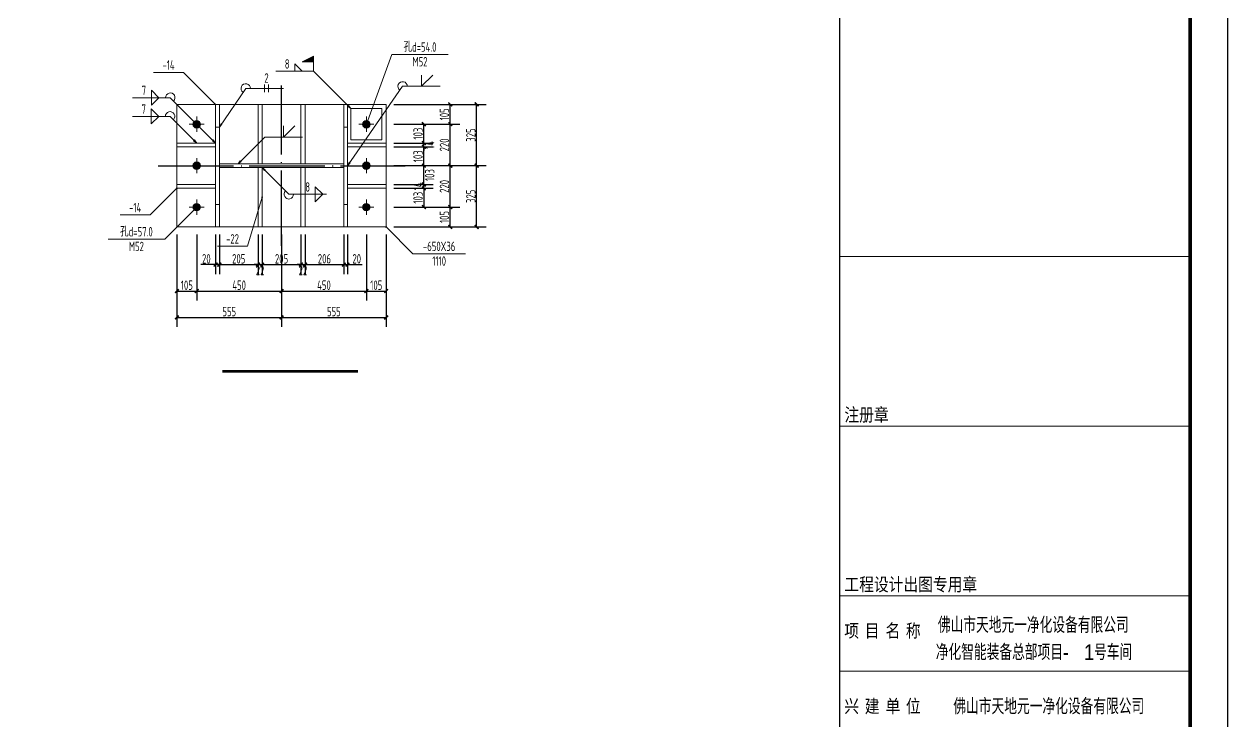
# Model space of a CAD drawing. Extents: x 95752 to 843522, y -411933 to 75567.
# Drawn here: x 233751 to 265683, y 8151 to 26629 of the extents above; entities that cross this region are included whole.
import ezdxf
from ezdxf.enums import TextEntityAlignment as Align

# ---------------------------------------------------------------- set-up
doc = ezdxf.new("R2010")
doc.units = 0
doc.header["$LTSCALE"] = 1000
doc.header["$MEASUREMENT"] = 0
doc.linetypes.add('DOTE', pattern=[2.42, 2, -0.2, 0.02, -0.2])
for name, color, linetype, lineweight in [('10', 7, 'Continuous', 18), ('14', 2, 'Continuous', 20), ('20', 2, 'Continuous', 20), ('尺寸标注', 9, 'Continuous', 18), ('焊缝标注', 9, 'Continuous', 18), ('螺栓孔标注', 9, 'Continuous', 18), ('钢板标注', 9, 'Continuous', 18)]:
    doc.layers.add(name, color=color, linetype=linetype, lineweight=lineweight)
for name, color, linetype in [('13', 4, 'Continuous'), ('_0', 7, 'Continuous'), ('DIM_SYMB', 3, 'Continuous'), ('DOTE', 1, 'Continuous'), ('PUB_TITLE', 4, 'Continuous')]:
    doc.layers.add(name, color=color, linetype=linetype)
doc.styles.add('_HZTXT', font='gs_txt.shx', dxfattribs={"width": 0.8, "bigfont": 'hzdx.shx'})
doc.styles.add('FromPkpm', font='Pkpmeng', dxfattribs={"width": 0.7, "bigfont": 'Pkpmchn'})
doc.styles.add('宋体', font='SimSun.ttf')
doc.dimstyles.new('Pkpm_1.00', dxfattribs={"dimtxt": 250, "dimasz": 100, "dimexe": 250, "dimexo": 0.0625, "dimgap": 30, "dimtad": 1, "dimdec": 0, "dimrnd": 5, "dimzin": 0, "dimdsep": 46, "dimtxsty": 'FromPkpm', "dimblk1": 'ARCHTICK', "dimblk2": 'ARCHTICK', "dimsah": 1, "dimcen": 0.09, "dimadec": 0, "dimazin": 0, "dimtfac": 1, "dimtdec": 0, "dimtix": 1, "dimtmove": 2, "dimatfit": 1, "dimfxl": 1, "dimtolj": 1, "dimtzin": 0, "dimarcsym": 0})

# ---------------------------------------------------------------- blocks, each defined once
blk = doc.blocks.new('弘吉车间2')
at = {"layer": '14'}
for p, q in [((-9300, 29320), (-9300, 0)), ((-9300, 29320), (0, 29320)), ((-9300, 24820), (0, 24820)), ((-9300, 20320), (0, 20320)), ((-9300, 18320), (0, 18320))]:
    blk.add_line(p, q, dxfattribs=at)
blk.add_lwpolyline([(-9300, 0), (0, 0), (0, 29320), (-9300, 29320)], close=True, dxfattribs=at)
at = {"layer": '13', "color": 7, "style": '_HZTXT', "width": 0.85}
for s, height, p in [('佛山市天地元一净化设备有限公司', 417.91, (-6694, 19336)), ('净化智能装备总部项目-', 417.91, (-6750, 18616)), ('1号车间', 417.9, (-2815, 18616)), ('佛山市天地元一净化设备有限公司', 417.91, (-6282, 17179))]:
    blk.add_text(s, height=height, dxfattribs=at).set_placement(p)
at = {"layer": '14', "style": '宋体', "width": 0.82}
for s, p in [('注册章', (-9173, 24949)), ('工程设计出图专用章', (-9173, 20449)), ('项', (-9176, 19220)), ('目', (-8632, 19220)), ('名', (-8081, 19220)), ('称', (-7542, 19220)), ('兴', (-9176, 17220)), ('建', (-8632, 17220)), ('单', (-8081, 17220)), ('位', (-7542, 17220))]:
    blk.add_text(s, height=350, dxfattribs=at).set_placement(p)
blk = doc.blocks.new('_ArchTick')
at = {"color": 0, "linetype": 'ByBlock', "const_width": 0.4}
blk.add_lwpolyline([(-0.5, -0.5), (0.5, 0.5)], dxfattribs=at)
blk = doc.blocks.new('*D318')
at = {"layer": 'Defpoints', "color": 0, "linetype": 'Continuous', "transparency": 16777216}
for p in [(238831, 21250), (238931, 21250), (238931, 20250)]:
    blk.add_point(p, dxfattribs=at)
at = {"layer": '尺寸标注', "color": 0, "linetype": 'Continuous', "lineweight": -2, "transparency": 16777216}
for p, q in [((238831, 21050), (238831, 20000)), ((238931, 21050), (238931, 20000)), ((238831, 20250), (238442, 20250)), ((238931, 20250), (238831, 20250))]:
    blk.add_line(p, q, dxfattribs=at)
at = {"layer": '尺寸标注', "color": 0, "linetype": 'Continuous', "lineweight": -2, "transparency": 16777216, "xscale": 100, "yscale": 100, "zscale": 100, "rotation": 180}
blk.add_blockref('_ArchTick', (238831, 20250), dxfattribs=at)
at = {"layer": '尺寸标注', "color": 0, "linetype": 'Continuous', "lineweight": -2, "transparency": 16777216, "xscale": 100, "yscale": 100, "zscale": 100}
blk.add_blockref('_ArchTick', (238931, 20250), dxfattribs=at)
at = {"layer": '尺寸标注', "color": 0, "linetype": 'Continuous', "lineweight": 18, "transparency": 16777216, "insert": (238586, 20405), "char_height": 250, "attachment_point": 5, "style": 'FromPkpm'}
blk.add_mtext('\\A1;20', dxfattribs=at)
blk = doc.blocks.new('*D319')
at = {"layer": 'Defpoints', "color": 0, "linetype": 'Continuous', "transparency": 16777216}
for p in [(238931, 21250), (239957, 21250), (239957, 20250)]:
    blk.add_point(p, dxfattribs=at)
at = {"layer": '尺寸标注', "color": 0, "linetype": 'Continuous', "lineweight": -2, "transparency": 16777216}
for p, q in [((238931, 21050), (238931, 20000)), ((239957, 21050), (239957, 20000)), ((238931, 20250), (239957, 20250))]:
    blk.add_line(p, q, dxfattribs=at)
at = {"layer": '尺寸标注', "color": 0, "linetype": 'Continuous', "lineweight": -2, "transparency": 16777216, "xscale": 100, "yscale": 100, "zscale": 100, "rotation": 180}
blk.add_blockref('_ArchTick', (238931, 20250), dxfattribs=at)
at = {"layer": '尺寸标注', "color": 0, "linetype": 'Continuous', "lineweight": -2, "transparency": 16777216, "xscale": 100, "yscale": 100, "zscale": 100}
blk.add_blockref('_ArchTick', (239957, 20250), dxfattribs=at)
at = {"layer": '尺寸标注', "color": 0, "linetype": 'Continuous', "lineweight": 18, "transparency": 16777216, "insert": (239444, 20405), "char_height": 250, "attachment_point": 5, "style": 'FromPkpm'}
blk.add_mtext('\\A1;205', dxfattribs=at)
blk = doc.blocks.new('*D320')
at = {"layer": 'Defpoints', "color": 0, "linetype": 'Continuous', "transparency": 16777216}
for p in [(239957, 21250), (240067, 21250), (240067, 20250)]:
    blk.add_point(p, dxfattribs=at)
at = {"layer": '尺寸标注', "color": 0, "linetype": 'Continuous', "lineweight": -2, "transparency": 16777216}
for p, q in [((239957, 21050), (239957, 20000)), ((240067, 21050), (240067, 20000)), ((239957, 20250), (239857, 20250)), ((239957, 20250), (240067, 20250)), ((240067, 20250), (240167, 20250))]:
    blk.add_line(p, q, dxfattribs=at)
at = {"layer": '尺寸标注', "color": 0, "linetype": 'Continuous', "lineweight": -2, "transparency": 16777216, "xscale": 100, "yscale": 100, "zscale": 100}
blk.add_blockref('_ArchTick', (239957, 20250), dxfattribs=at)
at = {"layer": '尺寸标注', "color": 0, "linetype": 'Continuous', "lineweight": -2, "transparency": 16777216, "xscale": 100, "yscale": 100, "zscale": 100, "rotation": 180}
blk.add_blockref('_ArchTick', (240067, 20250), dxfattribs=at)
at = {"layer": '尺寸标注', "color": 0, "linetype": 'Continuous', "lineweight": 18, "transparency": 16777216, "insert": (240012, 20095), "char_height": 250, "attachment_point": 5, "style": 'FromPkpm'}
blk.add_mtext('\\A1;22', dxfattribs=at)
blk = doc.blocks.new('*D321')
at = {"layer": 'Defpoints', "color": 0, "linetype": 'Continuous', "transparency": 16777216}
for p in [(240067, 21250), (241094, 21250), (241094, 20250)]:
    blk.add_point(p, dxfattribs=at)
at = {"layer": '尺寸标注', "color": 0, "linetype": 'Continuous', "lineweight": -2, "transparency": 16777216}
for p, q in [((240067, 21050), (240067, 20000)), ((241094, 21050), (241094, 20000)), ((240067, 20250), (241094, 20250))]:
    blk.add_line(p, q, dxfattribs=at)
at = {"layer": '尺寸标注', "color": 0, "linetype": 'Continuous', "lineweight": -2, "transparency": 16777216, "xscale": 100, "yscale": 100, "zscale": 100, "rotation": 180}
blk.add_blockref('_ArchTick', (240067, 20250), dxfattribs=at)
at = {"layer": '尺寸标注', "color": 0, "linetype": 'Continuous', "lineweight": -2, "transparency": 16777216, "xscale": 100, "yscale": 100, "zscale": 100}
blk.add_blockref('_ArchTick', (241094, 20250), dxfattribs=at)
at = {"layer": '尺寸标注', "color": 0, "linetype": 'Continuous', "lineweight": 18, "transparency": 16777216, "insert": (240581, 20405), "char_height": 250, "attachment_point": 5, "style": 'FromPkpm'}
blk.add_mtext('\\A1;205', dxfattribs=at)
blk = doc.blocks.new('*D322')
at = {"layer": 'Defpoints', "color": 0, "linetype": 'Continuous', "transparency": 16777216}
for p in [(241094, 21250), (241204, 21250), (241204, 20250)]:
    blk.add_point(p, dxfattribs=at)
at = {"layer": '尺寸标注', "color": 0, "linetype": 'Continuous', "lineweight": -2, "transparency": 16777216}
for p, q in [((241094, 21050), (241094, 20000)), ((241204, 21050), (241204, 20000)), ((241094, 20250), (240994, 20250)), ((241094, 20250), (241204, 20250)), ((241204, 20250), (241304, 20250))]:
    blk.add_line(p, q, dxfattribs=at)
at = {"layer": '尺寸标注', "color": 0, "linetype": 'Continuous', "lineweight": -2, "transparency": 16777216, "xscale": 100, "yscale": 100, "zscale": 100}
blk.add_blockref('_ArchTick', (241094, 20250), dxfattribs=at)
at = {"layer": '尺寸标注', "color": 0, "linetype": 'Continuous', "lineweight": -2, "transparency": 16777216, "xscale": 100, "yscale": 100, "zscale": 100, "rotation": 180}
blk.add_blockref('_ArchTick', (241204, 20250), dxfattribs=at)
at = {"layer": '尺寸标注', "color": 0, "linetype": 'Continuous', "lineweight": 18, "transparency": 16777216, "insert": (241149, 20095), "char_height": 250, "attachment_point": 5, "style": 'FromPkpm'}
blk.add_mtext('\\A1;22', dxfattribs=at)
blk = doc.blocks.new('*D323')
at = {"layer": 'Defpoints', "color": 0, "linetype": 'Continuous', "transparency": 16777216}
for p in [(241204, 21250), (242231, 21250), (242231, 20250)]:
    blk.add_point(p, dxfattribs=at)
at = {"layer": '尺寸标注', "color": 0, "linetype": 'Continuous', "lineweight": -2, "transparency": 16777216}
for p, q in [((241204, 21050), (241204, 20000)), ((242231, 21050), (242231, 20000)), ((241204, 20250), (242231, 20250))]:
    blk.add_line(p, q, dxfattribs=at)
at = {"layer": '尺寸标注', "color": 0, "linetype": 'Continuous', "lineweight": -2, "transparency": 16777216, "xscale": 100, "yscale": 100, "zscale": 100, "rotation": 180}
blk.add_blockref('_ArchTick', (241204, 20250), dxfattribs=at)
at = {"layer": '尺寸标注', "color": 0, "linetype": 'Continuous', "lineweight": -2, "transparency": 16777216, "xscale": 100, "yscale": 100, "zscale": 100}
blk.add_blockref('_ArchTick', (242231, 20250), dxfattribs=at)
at = {"layer": '尺寸标注', "color": 0, "linetype": 'Continuous', "lineweight": 18, "transparency": 16777216, "insert": (241717, 20405), "char_height": 250, "attachment_point": 5, "style": 'FromPkpm'}
blk.add_mtext('\\A1;206', dxfattribs=at)
blk = doc.blocks.new('*D324')
at = {"layer": 'Defpoints', "color": 0, "linetype": 'Continuous', "transparency": 16777216}
for p in [(242231, 21250), (242331, 21250), (242331, 20250)]:
    blk.add_point(p, dxfattribs=at)
at = {"layer": '尺寸标注', "color": 0, "linetype": 'Continuous', "lineweight": -2, "transparency": 16777216}
for p, q in [((242231, 21050), (242231, 20000)), ((242331, 21050), (242331, 20000)), ((242231, 20250), (242331, 20250)), ((242331, 20250), (242720, 20250))]:
    blk.add_line(p, q, dxfattribs=at)
at = {"layer": '尺寸标注', "color": 0, "linetype": 'Continuous', "lineweight": -2, "transparency": 16777216, "xscale": 100, "yscale": 100, "zscale": 100, "rotation": 180}
blk.add_blockref('_ArchTick', (242231, 20250), dxfattribs=at)
at = {"layer": '尺寸标注', "color": 0, "linetype": 'Continuous', "lineweight": -2, "transparency": 16777216, "xscale": 100, "yscale": 100, "zscale": 100}
blk.add_blockref('_ArchTick', (242331, 20250), dxfattribs=at)
at = {"layer": '尺寸标注', "color": 0, "linetype": 'Continuous', "lineweight": 18, "transparency": 16777216, "insert": (242575, 20405), "char_height": 250, "attachment_point": 5, "style": 'FromPkpm'}
blk.add_mtext('\\A1;20', dxfattribs=at)
blk = doc.blocks.new('*D325')
at = {"layer": 'Defpoints', "color": 0, "linetype": 'Continuous', "transparency": 16777216}
for p in [(237806, 21250), (238331, 21250), (238331, 19550)]:
    blk.add_point(p, dxfattribs=at)
at = {"layer": '尺寸标注', "color": 0, "linetype": 'Continuous', "lineweight": -2, "transparency": 16777216}
for p, q in [((237806, 21050), (237806, 19300)), ((238331, 21050), (238331, 19300)), ((237806, 19550), (238331, 19550))]:
    blk.add_line(p, q, dxfattribs=at)
at = {"layer": '尺寸标注', "color": 0, "linetype": 'Continuous', "lineweight": -2, "transparency": 16777216, "xscale": 100, "yscale": 100, "zscale": 100, "rotation": 180}
blk.add_blockref('_ArchTick', (237806, 19550), dxfattribs=at)
at = {"layer": '尺寸标注', "color": 0, "linetype": 'Continuous', "lineweight": -2, "transparency": 16777216, "xscale": 100, "yscale": 100, "zscale": 100}
blk.add_blockref('_ArchTick', (238331, 19550), dxfattribs=at)
at = {"layer": '尺寸标注', "color": 0, "linetype": 'Continuous', "lineweight": 18, "transparency": 16777216, "insert": (238068, 19705), "char_height": 250, "attachment_point": 5, "style": 'FromPkpm'}
blk.add_mtext('\\A1;105', dxfattribs=at)
blk = doc.blocks.new('*D326')
at = {"layer": 'Defpoints', "color": 0, "linetype": 'Continuous', "transparency": 16777216}
for p in [(238331, 21250), (240581, 21250), (240581, 19550)]:
    blk.add_point(p, dxfattribs=at)
at = {"layer": '尺寸标注', "color": 0, "linetype": 'Continuous', "lineweight": -2, "transparency": 16777216}
for p, q in [((238331, 21050), (238331, 19300)), ((240581, 21050), (240581, 19300)), ((238331, 19550), (240581, 19550))]:
    blk.add_line(p, q, dxfattribs=at)
at = {"layer": '尺寸标注', "color": 0, "linetype": 'Continuous', "lineweight": -2, "transparency": 16777216, "xscale": 100, "yscale": 100, "zscale": 100, "rotation": 180}
blk.add_blockref('_ArchTick', (238331, 19550), dxfattribs=at)
at = {"layer": '尺寸标注', "color": 0, "linetype": 'Continuous', "lineweight": -2, "transparency": 16777216, "xscale": 100, "yscale": 100, "zscale": 100}
blk.add_blockref('_ArchTick', (240581, 19550), dxfattribs=at)
at = {"layer": '尺寸标注', "color": 0, "linetype": 'Continuous', "lineweight": 18, "transparency": 16777216, "insert": (239456, 19705), "char_height": 250, "attachment_point": 5, "style": 'FromPkpm'}
blk.add_mtext('\\A1;450', dxfattribs=at)
blk = doc.blocks.new('*D327')
at = {"layer": 'Defpoints', "color": 0, "linetype": 'Continuous', "transparency": 16777216}
for p in [(240581, 21250), (242831, 21250), (242831, 19550)]:
    blk.add_point(p, dxfattribs=at)
at = {"layer": '尺寸标注', "color": 0, "linetype": 'Continuous', "lineweight": -2, "transparency": 16777216}
for p, q in [((240581, 21050), (240581, 19300)), ((242831, 21050), (242831, 19300)), ((240581, 19550), (242831, 19550))]:
    blk.add_line(p, q, dxfattribs=at)
at = {"layer": '尺寸标注', "color": 0, "linetype": 'Continuous', "lineweight": -2, "transparency": 16777216, "xscale": 100, "yscale": 100, "zscale": 100, "rotation": 180}
blk.add_blockref('_ArchTick', (240581, 19550), dxfattribs=at)
at = {"layer": '尺寸标注', "color": 0, "linetype": 'Continuous', "lineweight": -2, "transparency": 16777216, "xscale": 100, "yscale": 100, "zscale": 100}
blk.add_blockref('_ArchTick', (242831, 19550), dxfattribs=at)
at = {"layer": '尺寸标注', "color": 0, "linetype": 'Continuous', "lineweight": 18, "transparency": 16777216, "insert": (241706, 19705), "char_height": 250, "attachment_point": 5, "style": 'FromPkpm'}
blk.add_mtext('\\A1;450', dxfattribs=at)
blk = doc.blocks.new('*D328')
at = {"layer": 'Defpoints', "color": 0, "linetype": 'Continuous', "transparency": 16777216}
for p in [(242831, 21250), (243356, 21250), (243356, 19550)]:
    blk.add_point(p, dxfattribs=at)
at = {"layer": '尺寸标注', "color": 0, "linetype": 'Continuous', "lineweight": -2, "transparency": 16777216}
for p, q in [((242831, 21050), (242831, 19300)), ((243356, 21050), (243356, 19300)), ((242831, 19550), (243356, 19550))]:
    blk.add_line(p, q, dxfattribs=at)
at = {"layer": '尺寸标注', "color": 0, "linetype": 'Continuous', "lineweight": -2, "transparency": 16777216, "xscale": 100, "yscale": 100, "zscale": 100, "rotation": 180}
blk.add_blockref('_ArchTick', (242831, 19550), dxfattribs=at)
at = {"layer": '尺寸标注', "color": 0, "linetype": 'Continuous', "lineweight": -2, "transparency": 16777216, "xscale": 100, "yscale": 100, "zscale": 100}
blk.add_blockref('_ArchTick', (243356, 19550), dxfattribs=at)
at = {"layer": '尺寸标注', "color": 0, "linetype": 'Continuous', "lineweight": 18, "transparency": 16777216, "insert": (243093, 19705), "char_height": 250, "attachment_point": 5, "style": 'FromPkpm'}
blk.add_mtext('\\A1;105', dxfattribs=at)
blk = doc.blocks.new('*D329')
at = {"layer": 'Defpoints', "color": 0, "linetype": 'Continuous', "transparency": 16777216}
for p in [(237806, 21250), (240581, 21250), (240581, 18850)]:
    blk.add_point(p, dxfattribs=at)
at = {"layer": '尺寸标注', "color": 0, "linetype": 'Continuous', "lineweight": -2, "transparency": 16777216}
for p, q in [((237806, 21050), (237806, 18600)), ((240581, 21050), (240581, 18600)), ((237806, 18850), (240581, 18850))]:
    blk.add_line(p, q, dxfattribs=at)
at = {"layer": '尺寸标注', "color": 0, "linetype": 'Continuous', "lineweight": -2, "transparency": 16777216, "xscale": 100, "yscale": 100, "zscale": 100, "rotation": 180}
blk.add_blockref('_ArchTick', (237806, 18850), dxfattribs=at)
at = {"layer": '尺寸标注', "color": 0, "linetype": 'Continuous', "lineweight": -2, "transparency": 16777216, "xscale": 100, "yscale": 100, "zscale": 100}
blk.add_blockref('_ArchTick', (240581, 18850), dxfattribs=at)
at = {"layer": '尺寸标注', "color": 0, "linetype": 'Continuous', "lineweight": 18, "transparency": 16777216, "insert": (239193, 19005), "char_height": 250, "attachment_point": 5, "style": 'FromPkpm'}
blk.add_mtext('\\A1;555', dxfattribs=at)
blk = doc.blocks.new('*D330')
at = {"layer": 'Defpoints', "color": 0, "linetype": 'Continuous', "transparency": 16777216}
for p in [(240581, 21250), (243356, 21250), (243356, 18850)]:
    blk.add_point(p, dxfattribs=at)
at = {"layer": '尺寸标注', "color": 0, "linetype": 'Continuous', "lineweight": -2, "transparency": 16777216}
for p, q in [((240581, 21050), (240581, 18600)), ((243356, 21050), (243356, 18600)), ((240581, 18850), (243356, 18850))]:
    blk.add_line(p, q, dxfattribs=at)
at = {"layer": '尺寸标注', "color": 0, "linetype": 'Continuous', "lineweight": -2, "transparency": 16777216, "xscale": 100, "yscale": 100, "zscale": 100, "rotation": 180}
blk.add_blockref('_ArchTick', (240581, 18850), dxfattribs=at)
at = {"layer": '尺寸标注', "color": 0, "linetype": 'Continuous', "lineweight": -2, "transparency": 16777216, "xscale": 100, "yscale": 100, "zscale": 100}
blk.add_blockref('_ArchTick', (243356, 18850), dxfattribs=at)
at = {"layer": '尺寸标注', "color": 0, "linetype": 'Continuous', "lineweight": 18, "transparency": 16777216, "insert": (241968, 19005), "char_height": 250, "attachment_point": 5, "style": 'FromPkpm'}
blk.add_mtext('\\A1;555', dxfattribs=at)
blk = doc.blocks.new('*D331')
at = {"layer": 'Defpoints', "color": 0, "linetype": 'Continuous', "transparency": 16777216}
for p in [(243356, 22275), (244356, 22275), (243356, 21775)]:
    blk.add_point(p, dxfattribs=at)
at = {"layer": '尺寸标注', "color": 0, "linetype": 'Continuous', "lineweight": -2, "transparency": 16777216}
for p, q in [((243556, 22275), (244606, 22275)), ((244356, 22275), (244356, 21775)), ((243556, 21775), (244606, 21775))]:
    blk.add_line(p, q, dxfattribs=at)
at = {"layer": '尺寸标注', "color": 0, "linetype": 'Continuous', "lineweight": -2, "transparency": 16777216, "xscale": 100, "yscale": 100, "zscale": 100}
for p, rotation in [((244356, 22275), 90), ((244356, 21775), 270)]:
    blk.add_blockref('_ArchTick', p, dxfattribs=dict(at, rotation=rotation))
at = {"layer": '尺寸标注', "color": 0, "linetype": 'Continuous', "lineweight": 18, "transparency": 16777216, "insert": (244201, 22025), "char_height": 250, "attachment_point": 5, "rotation": 90, "style": 'FromPkpm'}
blk.add_mtext('\\A1;103', dxfattribs=at)
blk = doc.blocks.new('*D332')
at = {"layer": 'Defpoints', "color": 0, "linetype": 'Continuous', "transparency": 16777216}
for p in [(243356, 22375), (244356, 22375), (243356, 22275)]:
    blk.add_point(p, dxfattribs=at)
at = {"layer": '尺寸标注', "color": 0, "linetype": 'Continuous', "lineweight": -2, "transparency": 16777216}
for p, q in [((243556, 22375), (244606, 22375)), ((244356, 22375), (244356, 22475)), ((244356, 22275), (244356, 22375)), ((243556, 22275), (244606, 22275)), ((244356, 22275), (244356, 22175))]:
    blk.add_line(p, q, dxfattribs=at)
at = {"layer": '尺寸标注', "color": 0, "linetype": 'Continuous', "lineweight": -2, "transparency": 16777216, "xscale": 100, "yscale": 100, "zscale": 100}
for p, rotation in [((244356, 22375), 270), ((244356, 22275), 90)]:
    blk.add_blockref('_ArchTick', p, dxfattribs=dict(at, rotation=rotation))
at = {"layer": '尺寸标注', "color": 0, "linetype": 'Continuous', "lineweight": 18, "transparency": 16777216, "insert": (244201, 22325), "char_height": 250, "attachment_point": 5, "rotation": 90, "style": 'FromPkpm'}
blk.add_mtext('\\A1;14', dxfattribs=at)
blk = doc.blocks.new('*D333')
at = {"layer": 'Defpoints', "color": 0, "linetype": 'Continuous', "transparency": 16777216}
for p in [(243356, 22875), (244356, 22875), (243356, 22375)]:
    blk.add_point(p, dxfattribs=at)
at = {"layer": '尺寸标注', "color": 0, "linetype": 'Continuous', "lineweight": -2, "transparency": 16777216}
for p, q in [((243556, 22875), (244606, 22875)), ((244356, 22375), (244356, 22875)), ((243556, 22375), (244606, 22375))]:
    blk.add_line(p, q, dxfattribs=at)
at = {"layer": '尺寸标注', "color": 0, "linetype": 'Continuous', "lineweight": -2, "transparency": 16777216, "xscale": 100, "yscale": 100, "zscale": 100}
for p, rotation in [((244356, 22875), 90), ((244356, 22375), 270)]:
    blk.add_blockref('_ArchTick', p, dxfattribs=dict(at, rotation=rotation))
at = {"layer": '尺寸标注', "color": 0, "linetype": 'Continuous', "lineweight": 18, "transparency": 16777216, "insert": (244511, 22625), "char_height": 250, "attachment_point": 5, "rotation": 90, "style": 'FromPkpm'}
blk.add_mtext('\\A1;103', dxfattribs=at)
blk = doc.blocks.new('*D334')
at = {"layer": 'Defpoints', "color": 0, "linetype": 'Continuous', "transparency": 16777216}
for p in [(243356, 23375), (244356, 23375), (243356, 22875)]:
    blk.add_point(p, dxfattribs=at)
at = {"layer": '尺寸标注', "color": 0, "linetype": 'Continuous', "lineweight": -2, "transparency": 16777216}
for p, q in [((243556, 23375), (244606, 23375)), ((244356, 22875), (244356, 23375)), ((243556, 22875), (244606, 22875))]:
    blk.add_line(p, q, dxfattribs=at)
at = {"layer": '尺寸标注', "color": 0, "linetype": 'Continuous', "lineweight": -2, "transparency": 16777216, "xscale": 100, "yscale": 100, "zscale": 100}
for p, rotation in [((244356, 23375), 90), ((244356, 22875), 270)]:
    blk.add_blockref('_ArchTick', p, dxfattribs=dict(at, rotation=rotation))
at = {"layer": '尺寸标注', "color": 0, "linetype": 'Continuous', "lineweight": 18, "transparency": 16777216, "insert": (244201, 23125), "char_height": 250, "attachment_point": 5, "rotation": 90, "style": 'FromPkpm'}
blk.add_mtext('\\A1;103', dxfattribs=at)
blk = doc.blocks.new('*D335')
at = {"layer": 'Defpoints', "color": 0, "linetype": 'Continuous', "transparency": 16777216}
for p in [(243356, 23475), (243356, 23375), (244356, 23475)]:
    blk.add_point(p, dxfattribs=at)
at = {"layer": '尺寸标注', "color": 0, "linetype": 'Continuous', "lineweight": -2, "transparency": 16777216}
for p, q in [((243556, 23475), (244606, 23475)), ((243556, 23375), (244606, 23375)), ((244356, 23475), (244356, 23575)), ((244356, 23375), (244356, 23475)), ((244356, 23375), (244356, 23275))]:
    blk.add_line(p, q, dxfattribs=at)
at = {"layer": '尺寸标注', "color": 0, "linetype": 'Continuous', "lineweight": -2, "transparency": 16777216, "xscale": 100, "yscale": 100, "zscale": 100}
for p, rotation in [((244356, 23475), 270), ((244356, 23375), 90)]:
    blk.add_blockref('_ArchTick', p, dxfattribs=dict(at, rotation=rotation))
at = {"layer": '尺寸标注', "color": 0, "linetype": 'Continuous', "lineweight": 18, "transparency": 16777216, "insert": (244511, 23425), "char_height": 250, "attachment_point": 5, "rotation": 90, "style": 'FromPkpm'}
blk.add_mtext('\\A1;14', dxfattribs=at)
blk = doc.blocks.new('*D336')
at = {"layer": 'Defpoints', "color": 0, "linetype": 'Continuous', "transparency": 16777216}
for p in [(243356, 23975), (244356, 23975), (243356, 23475)]:
    blk.add_point(p, dxfattribs=at)
at = {"layer": '尺寸标注', "color": 0, "linetype": 'Continuous', "lineweight": -2, "transparency": 16777216}
for p, q in [((243556, 23975), (244606, 23975)), ((244356, 23475), (244356, 23975)), ((243556, 23475), (244606, 23475))]:
    blk.add_line(p, q, dxfattribs=at)
at = {"layer": '尺寸标注', "color": 0, "linetype": 'Continuous', "lineweight": -2, "transparency": 16777216, "xscale": 100, "yscale": 100, "zscale": 100}
for p, rotation in [((244356, 23975), 90), ((244356, 23475), 270)]:
    blk.add_blockref('_ArchTick', p, dxfattribs=dict(at, rotation=rotation))
at = {"layer": '尺寸标注', "color": 0, "linetype": 'Continuous', "lineweight": 18, "transparency": 16777216, "insert": (244201, 23725), "char_height": 250, "attachment_point": 5, "rotation": 90, "style": 'FromPkpm'}
blk.add_mtext('\\A1;103', dxfattribs=at)
blk = doc.blocks.new('*D337')
at = {"layer": 'Defpoints', "color": 0, "linetype": 'Continuous', "transparency": 16777216}
for p in [(243356, 21775), (245056, 21775), (243356, 21250)]:
    blk.add_point(p, dxfattribs=at)
at = {"layer": '尺寸标注', "color": 0, "linetype": 'Continuous', "lineweight": -2, "transparency": 16777216}
for p, q in [((243556, 21775), (245306, 21775)), ((245056, 21250), (245056, 21775)), ((243556, 21250), (245306, 21250))]:
    blk.add_line(p, q, dxfattribs=at)
at = {"layer": '尺寸标注', "color": 0, "linetype": 'Continuous', "lineweight": -2, "transparency": 16777216, "xscale": 100, "yscale": 100, "zscale": 100}
for p, rotation in [((245056, 21775), 90), ((245056, 21250), 270)]:
    blk.add_blockref('_ArchTick', p, dxfattribs=dict(at, rotation=rotation))
at = {"layer": '尺寸标注', "color": 0, "linetype": 'Continuous', "lineweight": 18, "transparency": 16777216, "insert": (244901, 21512), "char_height": 250, "attachment_point": 5, "rotation": 90, "style": 'FromPkpm'}
blk.add_mtext('\\A1;105', dxfattribs=at)
blk = doc.blocks.new('*D338')
at = {"layer": 'Defpoints', "color": 0, "linetype": 'Continuous', "transparency": 16777216}
for p in [(243356, 22875), (245056, 22875), (243356, 21775)]:
    blk.add_point(p, dxfattribs=at)
at = {"layer": '尺寸标注', "color": 0, "linetype": 'Continuous', "lineweight": -2, "transparency": 16777216}
for p, q in [((243556, 22875), (245306, 22875)), ((245056, 21775), (245056, 22875)), ((243556, 21775), (245306, 21775))]:
    blk.add_line(p, q, dxfattribs=at)
at = {"layer": '尺寸标注', "color": 0, "linetype": 'Continuous', "lineweight": -2, "transparency": 16777216, "xscale": 100, "yscale": 100, "zscale": 100}
for p, rotation in [((245056, 22875), 90), ((245056, 21775), 270)]:
    blk.add_blockref('_ArchTick', p, dxfattribs=dict(at, rotation=rotation))
at = {"layer": '尺寸标注', "color": 0, "linetype": 'Continuous', "lineweight": 18, "transparency": 16777216, "insert": (244901, 22325), "char_height": 250, "attachment_point": 5, "rotation": 90, "style": 'FromPkpm'}
blk.add_mtext('\\A1;220', dxfattribs=at)
blk = doc.blocks.new('*D339')
at = {"layer": 'Defpoints', "color": 0, "linetype": 'Continuous', "transparency": 16777216}
for p in [(243356, 23975), (245056, 23975), (243356, 22875)]:
    blk.add_point(p, dxfattribs=at)
at = {"layer": '尺寸标注', "color": 0, "linetype": 'Continuous', "lineweight": -2, "transparency": 16777216}
for p, q in [((243556, 23975), (245306, 23975)), ((245056, 22875), (245056, 23975)), ((243556, 22875), (245306, 22875))]:
    blk.add_line(p, q, dxfattribs=at)
at = {"layer": '尺寸标注', "color": 0, "linetype": 'Continuous', "lineweight": -2, "transparency": 16777216, "xscale": 100, "yscale": 100, "zscale": 100}
for p, rotation in [((245056, 23975), 90), ((245056, 22875), 270)]:
    blk.add_blockref('_ArchTick', p, dxfattribs=dict(at, rotation=rotation))
at = {"layer": '尺寸标注', "color": 0, "linetype": 'Continuous', "lineweight": 18, "transparency": 16777216, "insert": (244901, 23425), "char_height": 250, "attachment_point": 5, "rotation": 90, "style": 'FromPkpm'}
blk.add_mtext('\\A1;220', dxfattribs=at)
blk = doc.blocks.new('*D340')
at = {"layer": 'Defpoints', "color": 0, "linetype": 'Continuous', "transparency": 16777216}
for p in [(243356, 24500), (245056, 24500), (243356, 23975)]:
    blk.add_point(p, dxfattribs=at)
at = {"layer": '尺寸标注', "color": 0, "linetype": 'Continuous', "lineweight": -2, "transparency": 16777216}
for p, q in [((243556, 24500), (245306, 24500)), ((245056, 23975), (245056, 24500)), ((243556, 23975), (245306, 23975))]:
    blk.add_line(p, q, dxfattribs=at)
at = {"layer": '尺寸标注', "color": 0, "linetype": 'Continuous', "lineweight": -2, "transparency": 16777216, "xscale": 100, "yscale": 100, "zscale": 100}
for p, rotation in [((245056, 24500), 90), ((245056, 23975), 270)]:
    blk.add_blockref('_ArchTick', p, dxfattribs=dict(at, rotation=rotation))
at = {"layer": '尺寸标注', "color": 0, "linetype": 'Continuous', "lineweight": 18, "transparency": 16777216, "insert": (244901, 24237), "char_height": 250, "attachment_point": 5, "rotation": 90, "style": 'FromPkpm'}
blk.add_mtext('\\A1;105', dxfattribs=at)
blk = doc.blocks.new('*D341')
at = {"layer": 'Defpoints', "color": 0, "linetype": 'Continuous', "transparency": 16777216}
for p in [(243356, 22875), (245756, 22875), (243356, 21250)]:
    blk.add_point(p, dxfattribs=at)
at = {"layer": '尺寸标注', "color": 0, "linetype": 'Continuous', "lineweight": -2, "transparency": 16777216}
for p, q in [((243556, 22875), (246006, 22875)), ((245756, 21250), (245756, 22875)), ((243556, 21250), (246006, 21250))]:
    blk.add_line(p, q, dxfattribs=at)
at = {"layer": '尺寸标注', "color": 0, "linetype": 'Continuous', "lineweight": -2, "transparency": 16777216, "xscale": 100, "yscale": 100, "zscale": 100}
for p, rotation in [((245756, 22875), 90), ((245756, 21250), 270)]:
    blk.add_blockref('_ArchTick', p, dxfattribs=dict(at, rotation=rotation))
at = {"layer": '尺寸标注', "color": 0, "linetype": 'Continuous', "lineweight": 18, "transparency": 16777216, "insert": (245601, 22062), "char_height": 250, "attachment_point": 5, "rotation": 90, "style": 'FromPkpm'}
blk.add_mtext('\\A1;325', dxfattribs=at)
blk = doc.blocks.new('*D342')
at = {"layer": 'Defpoints', "color": 0, "linetype": 'Continuous', "transparency": 16777216}
for p in [(243356, 24500), (245756, 24500), (243356, 22875)]:
    blk.add_point(p, dxfattribs=at)
at = {"layer": '尺寸标注', "color": 0, "linetype": 'Continuous', "lineweight": -2, "transparency": 16777216}
for p, q in [((243556, 24500), (246006, 24500)), ((245756, 22875), (245756, 24500)), ((243556, 22875), (246006, 22875))]:
    blk.add_line(p, q, dxfattribs=at)
at = {"layer": '尺寸标注', "color": 0, "linetype": 'Continuous', "lineweight": -2, "transparency": 16777216, "xscale": 100, "yscale": 100, "zscale": 100}
for p, rotation in [((245756, 24500), 90), ((245756, 22875), 270)]:
    blk.add_blockref('_ArchTick', p, dxfattribs=dict(at, rotation=rotation))
at = {"layer": '尺寸标注', "color": 0, "linetype": 'Continuous', "lineweight": 18, "transparency": 16777216, "insert": (245601, 23687), "char_height": 250, "attachment_point": 5, "rotation": 90, "style": 'FromPkpm'}
blk.add_mtext('\\A1;325', dxfattribs=at)

msp = doc.modelspace()

# ---------------------------------------------------------------- hatches: boundary and pattern name
at = {"layer": '10'}
h = msp.add_hatch(color=1, dxfattribs=at)
edge = h.paths.add_edge_path()
edge.add_arc((238330.7, 23974.5), 100, 0, 360)
h = msp.add_hatch(color=1, dxfattribs=at)
edge = h.paths.add_edge_path()
edge.add_arc((242830.7, 23974.5), 100, 0, 360)
h = msp.add_hatch(color=1, dxfattribs=at)
edge = h.paths.add_edge_path()
edge.add_arc((238330.7, 22874.5), 100, 0, 360)
h = msp.add_hatch(color=1, dxfattribs=at)
edge = h.paths.add_edge_path()
edge.add_arc((242830.7, 22874.5), 100, 0, 360)
h = msp.add_hatch(color=1, dxfattribs=at)
edge = h.paths.add_edge_path()
edge.add_arc((238330.7, 21774.5), 100, 0, 360)
h = msp.add_hatch(color=1, dxfattribs=at)
edge = h.paths.add_edge_path()
edge.add_arc((242830.7, 21774.5), 100, 0, 360)
at = {"layer": '焊缝标注'}
for points in [[(241429.5, 25628.1), (241129.5, 25628.1), (241429.5, 25778.1)], [(242418.2, 24387), (242358.2, 24468.4), (242337, 24447.2)], [(238930.7, 23899.5), (238999.5, 23973.6), (238974.8, 23990.5)], [(238330.7, 23474.5), (238270.7, 23555.9), (238249.5, 23534.7)], [(238830.7, 23474.5), (238770.7, 23555.9), (238749.5, 23534.7)], [(239425.7, 22924.5), (239507.1, 22984.6), (239485.9, 23005.8)], [(240067.4, 22824.5), (240127.3, 22743), (240148.5, 22764.2)], [(242330.7, 22874.5), (242400.1, 22948.1), (242375.4, 22965.2)]]:
    msp.add_hatch(color=0, dxfattribs=at).paths.add_polyline_path(points)
at = {"layer": '螺栓孔标注'}
h = msp.add_hatch(color=0, dxfattribs=at)
edge = h.paths.add_edge_path()
edge.add_arc((242830.7, 23974.5), 10, 0, 360)
h = msp.add_hatch(color=0, dxfattribs=at)
edge = h.paths.add_edge_path()
edge.add_arc((238330.7, 21774.5), 10, 0, 360)
at = {"layer": '钢板标注'}
h = msp.add_hatch(color=0, dxfattribs=at)
edge = h.paths.add_edge_path()
edge.add_arc((238830.7, 24499.5), 10, 0, 360)
h = msp.add_hatch(color=0, dxfattribs=at)
edge = h.paths.add_edge_path()
edge.add_arc((237805.7, 22274.5), 10, 0, 360)
h = msp.add_hatch(color=0, dxfattribs=at)
edge = h.paths.add_edge_path()
edge.add_arc((240067.4, 22037), 10, 0, 360)
h = msp.add_hatch(color=0, dxfattribs=at)
edge = h.paths.add_edge_path()
edge.add_arc((243355.7, 21249.5), 10, 0, 360)

# ---------------------------------------------------------------- linework, layer by layer
at = {"color": 2}
msp.add_lwpolyline([(255382.8, -8853.3), (264682.8, -8853.3), (264682.8, 73246.7), (255382.8, 73246.7)], close=True, dxfattribs=at)
at = {"layer": '10', "ltscale": 100}
for p, q in [((238130.7, 23974.5), (238530.7, 23974.5)), ((238330.7, 23774.5), (238330.7, 24174.5)), ((242630.7, 23974.5), (243030.7, 23974.5)), ((242830.7, 23774.5), (242830.7, 24174.5)), ((238330.7, 22674.5), (238330.7, 23074.5)), ((242830.7, 22674.5), (242830.7, 23074.5)), ((238130.7, 22874.5), (238530.7, 22874.5)), ((242630.7, 22874.5), (243030.7, 22874.5)), ((238130.7, 21774.5), (238530.7, 21774.5)), ((238330.7, 21574.5), (238330.7, 21974.5)), ((242630.7, 21774.5), (243030.7, 21774.5)), ((242830.7, 21574.5), (242830.7, 21974.5))]:
    msp.add_line(p, q, dxfattribs=at)
at = {"layer": '10', "color": 3, "ltscale": 100}
for points in [[(238930.7, 23899.5), (238830.7, 23899.5)], [(238830.7, 23899.5), (238830.7, 21849.5)], [(238930.7, 21849.5), (238930.7, 23899.5)], [(242330.7, 23899.5), (242230.7, 23899.5)], [(242230.7, 23899.5), (242230.7, 21849.5)], [(242330.7, 21849.5), (242330.7, 23899.5)], [(238930.7, 22924.5), (242230.7, 22924.5)], [(238930.7, 22824.5), (242230.7, 22824.5)], [(238830.7, 21849.5), (238930.7, 21849.5)], [(242230.7, 21849.5), (242330.7, 21849.5)]]:
    msp.add_lwpolyline(points, dxfattribs=at)
at = {"layer": '10', "color": 1, "ltscale": 100}
for centre in [(238330.7, 23974.5), (242830.7, 23974.5), (238330.7, 22874.5), (242830.7, 22874.5), (238330.7, 21774.5), (242830.7, 21774.5)]:
    msp.add_circle(centre, 100, dxfattribs=at)
at = {"layer": '20', "ltscale": 100}
for points in [[(243355.7, 24499.5), (237805.7, 24499.5)], [(237805.7, 24499.5), (237805.7, 21249.5)], [(238930.7, 24499.5), (238830.7, 24499.5)], [(238830.7, 24499.5), (238830.7, 23899.5)], [(238930.7, 23899.5), (238930.7, 24499.5)], [(240067.4, 24499.5), (239957.4, 24499.5)], [(239957.4, 24499.5), (239957.4, 22924.5)], [(240067.4, 22924.5), (240067.4, 24499.5)], [(241204.1, 24499.5), (241094.1, 24499.5)], [(241094.1, 24499.5), (241094.1, 22924.5)], [(241204.1, 22924.5), (241204.1, 24499.5)], [(242330.7, 24499.5), (242230.7, 24499.5)], [(242230.7, 24499.5), (242230.7, 23899.5)], [(242330.7, 23899.5), (242330.7, 24499.5)], [(243243.2, 24387), (242418.2, 24387)], [(242418.2, 24387), (242418.2, 23562)], [(243243.2, 23562), (243243.2, 24387)], [(243355.7, 21249.5), (243355.7, 24499.5)], [(238830.7, 23899.5), (238930.7, 23899.5)], [(242230.7, 23899.5), (242330.7, 23899.5)], [(238830.7, 23474.5), (237805.7, 23474.5)], [(237805.7, 23474.5), (237805.7, 23374.5)], [(237805.7, 23374.5), (238830.7, 23374.5)], [(238830.7, 23374.5), (238830.7, 23474.5)], [(243355.7, 23474.5), (242330.7, 23474.5)], [(242330.7, 23474.5), (242330.7, 23374.5)], [(242330.7, 23374.5), (243355.7, 23374.5)], [(242418.2, 23562), (243243.2, 23562)], [(243355.7, 23374.5), (243355.7, 23474.5)], [(239957.4, 22924.5), (240067.4, 22924.5)], [(240067.4, 22824.5), (239957.4, 22824.5)], [(239957.4, 22824.5), (239957.4, 21249.5)], [(240067.4, 21249.5), (240067.4, 22824.5)], [(241094.1, 22924.5), (241204.1, 22924.5)], [(241204.1, 22824.5), (241094.1, 22824.5)], [(241094.1, 22824.5), (241094.1, 21249.5)], [(241204.1, 21249.5), (241204.1, 22824.5)], [(238830.7, 22374.5), (237805.7, 22374.5)], [(237805.7, 22374.5), (237805.7, 22274.5)], [(238830.7, 22274.5), (238830.7, 22374.5)], [(243355.7, 22374.5), (242330.7, 22374.5)], [(242330.7, 22374.5), (242330.7, 22274.5)], [(243355.7, 22274.5), (243355.7, 22374.5)], [(237805.7, 22274.5), (238830.7, 22274.5)], [(242330.7, 22274.5), (243355.7, 22274.5)], [(238930.7, 21849.5), (238830.7, 21849.5)], [(238830.7, 21849.5), (238830.7, 21249.5)], [(238930.7, 21249.5), (238930.7, 21849.5)], [(242330.7, 21849.5), (242230.7, 21849.5)], [(242230.7, 21849.5), (242230.7, 21249.5)], [(242330.7, 21249.5), (242330.7, 21849.5)], [(237805.7, 21249.5), (243355.7, 21249.5)], [(238830.7, 21249.5), (238930.7, 21249.5)], [(239957.4, 21249.5), (240067.4, 21249.5)], [(241094.1, 21249.5), (241204.1, 21249.5)], [(242230.7, 21249.5), (242330.7, 21249.5)]]:
    msp.add_lwpolyline(points, dxfattribs=at)
at = {"layer": 'DIM_SYMB', "const_width": 70}
msp.add_lwpolyline([(239009.3, 17424.6), (242605, 17424.6)], dxfattribs=at)
at = {"layer": 'DOTE', "linetype": 'DOTE'}
for p, q in [((240580.7, 20749.5), (240580.7, 24999.5)), ((237305.7, 22874.5), (243855.7, 22874.5))]:
    msp.add_line(p, q, dxfattribs=at)
at = {"layer": 'PUB_TITLE'}
msp.add_lwpolyline([(146782.8, -9853.3), (265682.8, -9853.3), (265682.8, 74246.7), (146782.8, 74246.7)], close=True, dxfattribs=at)
at = {"layer": 'PUB_TITLE', "const_width": 100}
msp.add_lwpolyline([(149282.8, -8853.3), (264682.8, -8853.3), (264682.8, 73246.7), (149282.8, 73246.7)], close=True, dxfattribs=at)
at = {"layer": '焊缝标注', "color": 0, "ltscale": 100}
for p, q in [((241129.5, 25378.1), (240929.5, 25578.1)), ((240929.5, 25378.1), (240929.5, 25578.1)), ((241429.5, 25378.1), (241429.5, 25628.1)), ((241429.5, 25378.1), (240429.5, 25378.1)), ((244291, 24978.7), (244291, 25278.7)), ((244291, 24978.7), (244591, 25278.7)), ((239631.4, 24924.6), (240631.4, 24924.6)), ((240131.4, 24824.6), (240131.4, 25024.6)), ((240231.4, 24824.6), (240231.4, 25024.6)), ((243791, 24978.7), (244791, 24978.7)), ((237630.1, 24678), (236630.1, 24678)), ((237330.1, 24678), (237130.1, 24878)), ((237130.1, 24678), (237130.1, 24878)), ((237330.1, 24678), (237130.1, 24478)), ((237130.1, 24678), (237130.1, 24478)), ((237324.5, 24182.5), (237124.5, 24382.5)), ((237124.5, 24182.5), (237124.5, 24382.5)), ((237624.5, 24182.5), (236624.5, 24182.5)), ((237324.5, 24182.5), (237124.5, 23982.5)), ((237124.5, 24182.5), (237124.5, 23982.5)), ((240133.1, 23631.3), (241133.1, 23631.3)), ((240633.1, 23631.3), (240633.1, 23931.3)), ((240633.1, 23631.3), (240933.1, 23931.3)), ((240772.5, 22115.4), (241772.5, 22115.4)), ((241472.5, 22315.4), (241672.5, 22115.4)), ((241472.5, 22115.4), (241472.5, 22315.4)), ((241472.5, 21915.4), (241672.5, 22115.4)), ((241472.5, 22115.4), (241472.5, 21915.4))]:
    msp.add_line(p, q, dxfattribs=at)
at = {"layer": '焊缝标注', "color": 0, "lineweight": 18, "ltscale": 100}
for p, q in [((242418.2, 24387), (241429.5, 25378.1)), ((238930.7, 23899.5), (239631.4, 24924.6)), ((242330.7, 22874.5), (243791, 24978.7)), ((238830.7, 23474.5), (237630.1, 24678)), ((238330.7, 23474.5), (237624.5, 24182.5)), ((239425.7, 22924.5), (240133.1, 23631.3)), ((240067.4, 22824.5), (240772.5, 22115.4))]:
    msp.add_line(p, q, dxfattribs=at)
at = {"layer": '焊缝标注', "color": 0, "linetype": 'Continuous'}
for points in [[(241429.5, 25628.1), (241129.5, 25628.1), (241429.5, 25778.1)], [(242418.2, 24387), (242358.2, 24468.4), (242337, 24447.2)], [(238930.7, 23899.5), (238999.5, 23973.6), (238974.8, 23990.5)], [(238330.7, 23474.5), (238270.7, 23555.9), (238249.5, 23534.7)], [(238830.7, 23474.5), (238770.7, 23555.9), (238749.5, 23534.7)], [(239425.7, 22924.5), (239507.1, 22984.6), (239485.9, 23005.8)], [(240067.4, 22824.5), (240127.3, 22743), (240148.5, 22764.2)], [(242330.7, 22874.5), (242400.1, 22948.1), (242375.4, 22965.2)]]:
    msp.add_lwpolyline(points, close=True, dxfattribs=at)
at = {"layer": '焊缝标注', "color": 0, "ltscale": 100}
for centre, start, end in [((239631.4, 24924.6), 0, 235.64499), ((243791, 24978.7), 0, 235.23987), ((237630.1, 24678), 314.93155, 180), ((237624.5, 24182.5), 314.93155, 180), ((240772.5, 22115.4), 134.84033, 0)]:
    msp.add_arc(centre, 125, start, end, dxfattribs=at)
at = {"layer": '螺栓孔标注', "color": 0, "ltscale": 100}
for p, q in [((242830.7, 23974.5), (243502.5, 25826.1)), ((243502.5, 25826.1), (245002.5, 25826.1)), ((238330.7, 21774.5), (237480.5, 20927.7)), ((237480.5, 20927.7), (235980.5, 20927.7))]:
    msp.add_line(p, q, dxfattribs=at)
for centre in [(242830.7, 23974.5), (238330.7, 21774.5)]:
    msp.add_circle(centre, 10, dxfattribs=at)
at = {"layer": '钢板标注', "color": 0, "ltscale": 100}
for p, q in [((237983.2, 25349.1), (237183.2, 25349.1)), ((238830.7, 24499.5), (237983.2, 25349.1)), ((237805.7, 22274.5), (237097.2, 21568.8)), ((240067.4, 22037), (239680.5, 20738.7)), ((237097.2, 21568.8), (236297.2, 21568.8)), ((243355.7, 21249.5), (244060.9, 20540.4)), ((239680.5, 20738.7), (238880.5, 20738.7)), ((244060.9, 20540.4), (245460.9, 20540.4))]:
    msp.add_line(p, q, dxfattribs=at)
for centre in [(238830.7, 24499.5), (237805.7, 22274.5), (240067.4, 22037), (243355.7, 21249.5)]:
    msp.add_circle(centre, 10, dxfattribs=at)

# ---------------------------------------------------------------- block references
at = {"layer": '_0'}
msp.add_blockref('弘吉车间2', (264682.8, -8853.3), dxfattribs=at)

# ---------------------------------------------------------------- texts
at = {"layer": '焊缝标注', "color": 0, "style": 'FromPkpm', "width": 0.7}
for s, p in [('8', (240729.5, 25448.1)), ('2', (240181.4, 25074.6)), ('7', (236930.1, 24748)), ('7', (236924.5, 24252.5)), ('8', (241272.5, 22185.4))]:
    msp.add_text(s, height=250, dxfattribs=at).set_placement(p, align=Align.CENTER)
at = {"layer": '螺栓孔标注', "color": 0, "style": 'FromPkpm', "width": 0.7}
for s, p in [('孔d=54.0', (244252.5, 25896.1)), ('孔d=57.0', (236730.5, 20997.7))]:
    msp.add_text(s, height=250, dxfattribs=at).set_placement(p, align=Align.CENTER)
for p in [(244252.5, 25756.1), (236730.5, 20857.7)]:
    msp.add_text('M52', height=250, dxfattribs=at).set_placement(p, align=Align.TOP_CENTER)
at = {"layer": '钢板标注', "color": 0, "style": 'FromPkpm', "width": 0.7}
for s, p in [('-14', (237583.2, 25419.1)), ('-14', (236697.2, 21638.8)), ('-22', (239280.5, 20808.7)), ('-650X36', (244760.9, 20610.4))]:
    msp.add_text(s, height=250, dxfattribs=at).set_placement(p, align=Align.CENTER)
msp.add_text('1110', height=250, dxfattribs=at).set_placement((244760.9, 20470.4), align=Align.TOP_CENTER)

# ---------------------------------------------------------------- dimensions: what is measured, and where the dimension line sits
at = {"layer": '尺寸标注', "color": 0, "linetype": 'Continuous', "lineweight": 18}
for base, p1, p2, text, override, picture, middle in [((245055.7, 24499.5), (243355.7, 23974.5), (243355.7, 24499.5), '105', {"dimexo": 200, "dimtad": 1, "dimjust": 0, "dimtih": 0, "dimtoh": 0, "dimtix": 1, "dimtmove": 0, "dimatfit": 3}, '*D340', (244900.7, 24237)), ((245755.7, 24499.5), (243355.7, 22874.5), (243355.7, 24499.5), '325', {"dimexo": 200, "dimtad": 1, "dimjust": 0, "dimtih": 0, "dimtoh": 0, "dimtix": 1, "dimtmove": 0, "dimatfit": 3}, '*D342', (245600.7, 23687)), ((244355.7, 23974.5), (243355.7, 23474.5), (243355.7, 23974.5), '103', {"dimexo": 200, "dimtad": 1, "dimjust": 2, "dimtih": 0, "dimtoh": 0, "dimtix": 0, "dimtmove": 0, "dimatfit": 3}, '*D336', (244200.7, 23724.5)), ((245055.7, 23974.5), (243355.7, 22874.5), (243355.7, 23974.5), '220', {"dimexo": 200, "dimtad": 1, "dimjust": 0, "dimtih": 0, "dimtoh": 0, "dimtix": 1, "dimtmove": 0, "dimatfit": 3}, '*D339', (244900.7, 23424.5)), ((244355.7, 23474.5), (243355.7, 23374.5), (243355.7, 23474.5), '14', {"dimexo": 200, "dimtad": 2, "dimjust": 0, "dimtih": 0, "dimtoh": 0, "dimtix": 1, "dimtmove": 0, "dimatfit": 3}, '*D335', (244510.7, 23424.5)), ((244355.7, 23374.5), (243355.7, 22874.5), (243355.7, 23374.5), '103', {"dimexo": 200, "dimtad": 1, "dimjust": 0, "dimtih": 0, "dimtoh": 0, "dimtix": 1, "dimtmove": 0, "dimatfit": 3}, '*D334', (244200.7, 23124.5)), ((244355.7, 22874.5), (243355.7, 22374.5), (243355.7, 22874.5), '103', {"dimexo": 200, "dimtad": 2, "dimjust": 0, "dimtih": 0, "dimtoh": 0, "dimtix": 1, "dimtmove": 0, "dimatfit": 3}, '*D333', (244510.7, 22624.5)), ((245055.7, 22874.5), (243355.7, 21774.5), (243355.7, 22874.5), '220', {"dimexo": 200, "dimtad": 1, "dimjust": 0, "dimtih": 0, "dimtoh": 0, "dimtix": 1, "dimtmove": 0, "dimatfit": 3}, '*D338', (244900.7, 22324.5)), ((245755.7, 22874.5), (243355.7, 21249.5), (243355.7, 22874.5), '325', {"dimexo": 200, "dimtad": 1, "dimjust": 0, "dimtih": 0, "dimtoh": 0, "dimtix": 1, "dimtmove": 0, "dimatfit": 3}, '*D341', (245600.7, 22062)), ((244355.7, 22374.5), (243355.7, 22274.5), (243355.7, 22374.5), '14', {"dimexo": 200, "dimtad": 1, "dimjust": 0, "dimtih": 0, "dimtoh": 0, "dimtix": 1, "dimtmove": 0, "dimatfit": 3}, '*D332', (244200.7, 22324.5)), ((244355.7, 22274.5), (243355.7, 21774.5), (243355.7, 22274.5), '103', {"dimexo": 200, "dimtad": 1, "dimjust": 1, "dimtih": 0, "dimtoh": 0, "dimtix": 0, "dimtmove": 0, "dimatfit": 3}, '*D331', (244200.7, 22024.5)), ((245055.7, 21774.5), (243355.7, 21249.5), (243355.7, 21774.5), '105', {"dimexo": 200, "dimtad": 1, "dimjust": 0, "dimtih": 0, "dimtoh": 0, "dimtix": 1, "dimtmove": 0, "dimatfit": 3}, '*D337', (244900.7, 21512))]:
    dim = msp.add_linear_dim(base=base, p1=p1, p2=p2, angle=90, text=text, dimstyle='Pkpm_1.00', override=override, dxfattribs=at)
    dim.commit()
    dim.dimension.update_dxf_attribs({"geometry": picture, "text_midpoint": middle})
for base, p1, p2, text, override, picture, middle in [((238330.7, 19549.5), (237805.7, 21249.5), (238330.7, 21249.5), '105', {"dimexo": 200, "dimtad": 1, "dimjust": 0, "dimtih": 0, "dimtoh": 0, "dimtix": 1, "dimtmove": 0, "dimatfit": 3}, '*D325', (238068.2, 19704.5)), ((240580.7, 18849.5), (237805.7, 21249.5), (240580.7, 21249.5), '555', {"dimexo": 200, "dimtad": 1, "dimjust": 0, "dimtih": 0, "dimtoh": 0, "dimtix": 1, "dimtmove": 0, "dimatfit": 3}, '*D329', (239193.2, 19004.5)), ((240580.7, 19549.5), (238330.7, 21249.5), (240580.7, 21249.5), '450', {"dimexo": 200, "dimtad": 1, "dimjust": 0, "dimtih": 0, "dimtoh": 0, "dimtix": 1, "dimtmove": 0, "dimatfit": 3}, '*D326', (239455.7, 19704.5)), ((238930.7, 20249.5), (238830.7, 21249.5), (238930.7, 21249.5), '20', {"dimexo": 200, "dimtad": 1, "dimjust": 1, "dimtih": 0, "dimtoh": 0, "dimtix": 0, "dimtmove": 0, "dimatfit": 3}, '*D318', (238586.3, 20404.5)), ((239957.4, 20249.5), (238930.7, 21249.5), (239957.4, 21249.5), '205', {"dimexo": 200, "dimtad": 1, "dimjust": 0, "dimtih": 0, "dimtoh": 0, "dimtix": 1, "dimtmove": 0, "dimatfit": 3}, '*D319', (239444.1, 20404.5)), ((240067.4, 20249.5), (239957.4, 21249.5), (240067.4, 21249.5), '22', {"dimexo": 200, "dimtad": 2, "dimjust": 0, "dimtih": 0, "dimtoh": 0, "dimtix": 1, "dimtmove": 0, "dimatfit": 3}, '*D320', (240012.4, 20094.5)), ((241094.1, 20249.5), (240067.4, 21249.5), (241094.1, 21249.5), '205', {"dimexo": 200, "dimtad": 1, "dimjust": 0, "dimtih": 0, "dimtoh": 0, "dimtix": 1, "dimtmove": 0, "dimatfit": 3}, '*D321', (240580.7, 20404.5)), ((242830.7, 19549.5), (240580.7, 21249.5), (242830.7, 21249.5), '450', {"dimexo": 200, "dimtad": 1, "dimjust": 0, "dimtih": 0, "dimtoh": 0, "dimtix": 1, "dimtmove": 0, "dimatfit": 3}, '*D327', (241705.7, 19704.5)), ((243355.7, 18849.5), (240580.7, 21249.5), (243355.7, 21249.5), '555', {"dimexo": 200, "dimtad": 1, "dimjust": 0, "dimtih": 0, "dimtoh": 0, "dimtix": 1, "dimtmove": 0, "dimatfit": 3}, '*D330', (241968.2, 19004.5)), ((241204.1, 20249.5), (241094.1, 21249.5), (241204.1, 21249.5), '22', {"dimexo": 200, "dimtad": 2, "dimjust": 0, "dimtih": 0, "dimtoh": 0, "dimtix": 1, "dimtmove": 0, "dimatfit": 3}, '*D322', (241149.1, 20094.5)), ((242230.7, 20249.5), (241204.1, 21249.5), (242230.7, 21249.5), '206', {"dimexo": 200, "dimtad": 1, "dimjust": 0, "dimtih": 0, "dimtoh": 0, "dimtix": 1, "dimtmove": 0, "dimatfit": 3}, '*D323', (241717.4, 20404.5)), ((242330.7, 20249.5), (242230.7, 21249.5), (242330.7, 21249.5), '20', {"dimexo": 200, "dimtad": 1, "dimjust": 2, "dimtih": 0, "dimtoh": 0, "dimtix": 0, "dimtmove": 0, "dimatfit": 3}, '*D324', (242575.2, 20404.5)), ((243355.7, 19549.5), (242830.7, 21249.5), (243355.7, 21249.5), '105', {"dimexo": 200, "dimtad": 1, "dimjust": 0, "dimtih": 0, "dimtoh": 0, "dimtix": 1, "dimtmove": 0, "dimatfit": 3}, '*D328', (243093.2, 19704.5))]:
    dim = msp.add_linear_dim(base=base, p1=p1, p2=p2, text=text, dimstyle='Pkpm_1.00', override=override, dxfattribs=at)
    dim.commit()
    dim.dimension.update_dxf_attribs({"geometry": picture, "text_midpoint": middle})

doc.saveas('drawing.dxf')
